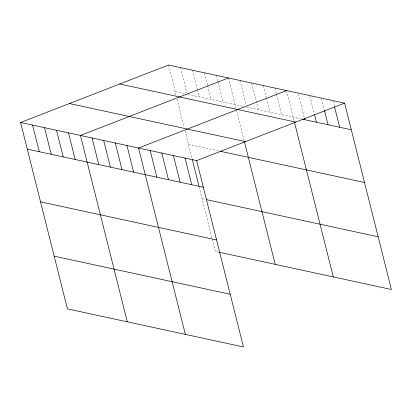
<?xml version="1.0" encoding="UTF-8"?>
<svg xmlns="http://www.w3.org/2000/svg" width="412" height="412" viewBox="0 0 412 412"><rect width="100%" height="100%" fill="white"/><g stroke="black" fill="none" stroke-linecap="round" stroke-linejoin="round"><path stroke-width="0.31" stroke-dasharray="2.06 1.54" d="M175.229 91.675L184.808 93.751M187.8 94.4L243.647 106.481M246.706 107.146L301.131 118.924M188.469 144.385L218.396 150.864M202.112 198.692L205.701 199.47M218.942 252.18L215.352 251.402L212.118 238.533M333.123 101.234L334.369 106.193M321.504 98.72L324.46 110.493M309.886 96.202L314.243 113.558M298.422 94.307L304.334 117.858M286.489 90.558L294.106 120.881M274.871 88.039L276.272 93.617M276.426 94.24L281.566 114.691M263.253 85.526L266.209 97.299M266.363 97.922L269.942 112.172M251.629 83.013L258.324 109.659M240.011 80.5L246.237 105.287M228.392 77.981L236.009 108.31M236.627 110.761L244.172 140.791M216.424 75.391L217.824 80.968M217.979 81.591L223.113 102.042M204.45 72.8L207.566 85.196M207.72 85.814L211.145 99.452M192.476 70.21L197.147 88.801M197.302 89.419L199.171 96.856M180.507 67.62L186.888 93.03M168.534 65.029L176.151 95.352M177.078 99.035L184.159 127.226M185.081 130.903L192.074 158.744M199.13 186.832L211.964 237.92"/><path stroke-width="0.62" d="M20.6 122.498L196.648 160.598L243.466 346.971L67.413 308.871L20.6 122.498L168.534 65.029L344.587 103.129L391.4 289.502L219.539 252.309M228.392 77.981L80.458 135.45L127.272 321.824M286.489 90.558L138.556 148.021L185.369 334.4M196.648 160.598L344.587 103.129M302.357 119.186L351.281 129.775M119.717 83.996L295.77 122.091M69.417 103.536L245.47 141.63M220.193 151.25L364.517 182.485M27.295 149.144L203.343 187.244M206.299 199.599L378.159 236.792M40.536 201.854L216.583 239.954M54.173 256.161L230.226 294.261M334.523 106.811L339.658 127.262M324.46 110.493L328.04 124.748M314.552 114.794L316.421 122.23M304.489 118.476L304.803 119.717M294.415 122.106L333.303 276.931M244.476 142.016L275.206 264.36M192.234 159.367L198.975 186.209M185.029 158.079L191.724 184.731M173.411 155.566L180.106 182.212M161.792 153.053L168.487 179.699M150.174 150.54L156.864 177.186M126.932 145.508L133.627 172.154M115.314 142.995L122.009 169.641M103.695 140.482L110.39 167.128M92.077 137.963L98.772 164.615M68.485 132.86L75.18 159.506M56.516 130.269L63.206 156.915M44.542 127.679L51.237 154.325M32.574 125.088L39.264 151.734"/></g></svg>
